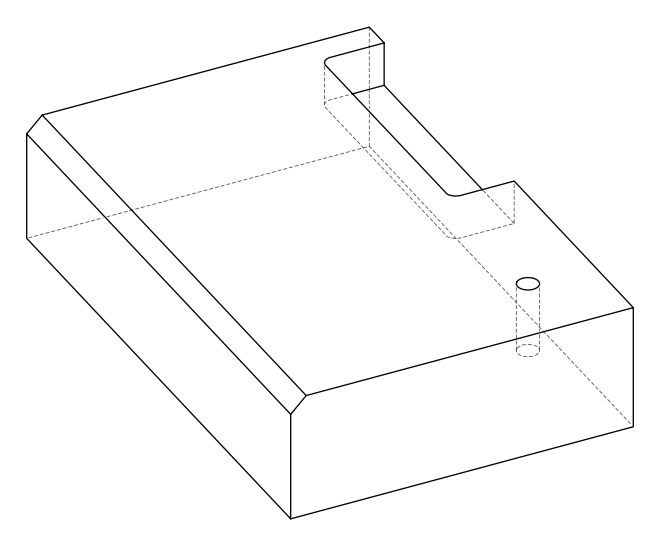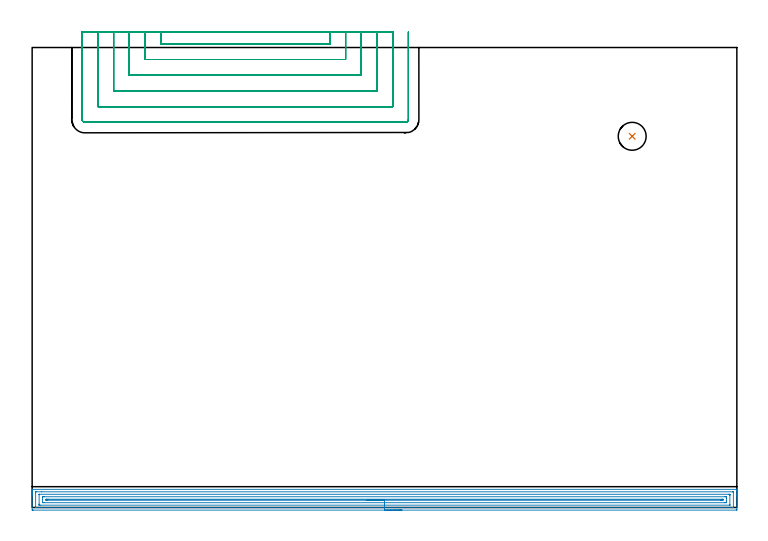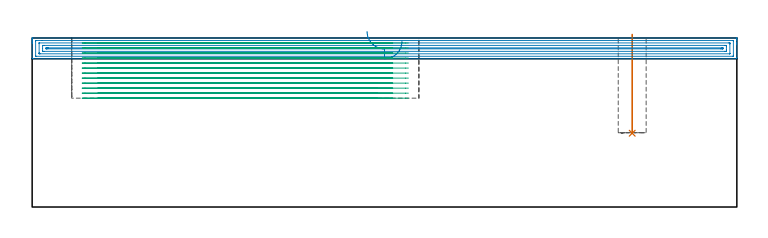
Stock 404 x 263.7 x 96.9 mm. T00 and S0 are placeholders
(PLAN: 3 operations, 2 tool changes, 80.6 min)
(1 INDEXABLE_INSERT_DRILL_BLIND_HOLE_FROM_SOLID | STEP1POCKET | NXT0302_003 | 0.23 min | 10919 mm3)
(2 AREA_MILL | FG_CHAMFER_SURFACE | UGT0205_001 | 16.35 min | 28600 mm3)
(3 MILL_SLOT | SLOT_PARTIAL_RECTANGULAR | NXT0201_011 | Follow Part, ap 3, ae 75% | 63.99 min | 334887 mm3)
(TOOL NXT0302_003 | Index. Insert Drill 16mm [880-D1600L20-05] | D16 PA176 FL80 Z2)
(TOOL UGT0205_001 | Chamfer Mill 20 x 3 x 45 deg. | D20 FL50 Z2)
(TOOL NXT0201_011 | ENDMILL 12mm [2P460-1200-NA 1630] | D12 FL38 Z6)
(OP 1 INDEXABLE_INSERT_DRILL_BLIND_HOLE_FROM_SOLID)
G17 G21 G94 G90
T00 M6
G54
G17 G0 G90 X344. Y212.8 S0 M3
G43 Z106.9 H1
G94 G81 G98 Z42.3 F250. R98.9
G80
M5
M2
(OP 2 AREA_MILL)
G17 G21 G94 G90
T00 M6
G54
G17 G0 G90 X212. Y-1.5 S1061 M3
G43 Z106.9 H0
Z95.
G94 G1 X211.962 Z94.128 F250.
X211.848 Z93.264
X211.659 Z92.412
X211.397 Z91.58
X211.063 Z90.774
X210.66 Z90.
X210.192 Z89.264
X209.661 Z88.572
X209.071 Z87.929
X208.428 Z87.34
X207.736 Z86.809
X207. Z86.34
X206.226 Z85.937
X205.42 Z85.603
X204.588 Z85.341
X203.737 Z85.152
X202.872 Z85.038
X202. Z85.
X0.614
X0.317 Y-1.497 Z85.002
X0.01 Y-1.492 Z85.006
X0. Y-1.18 Z85.317
Y7.126 Z93.62
Y7.683 Z94.18
Y8.018 Z94.514
Y8.575 Z95.071
Y8.91 Z95.405
Y9.579 Z96.078
Y9.951 Z96.451
X0.007 Y10.345 Z96.837
X0.01 Y10.397 Z96.888
X0.168 Y10.4 Z96.9
X403.833
X403.992 Y10.397 Z96.888
X403.994 Y10.39 Z96.881
X403.997 Y10.344 Z96.835
X404. Y9.951 Z96.451
Y9.578 Z96.078
Y8.91 Z95.405
Y7.683 Z94.18
Y7.126 Z93.62
Y6.513 Z93.008
Y-0.902 Z85.596
X403.998 Y-1.182 Z85.315
X403.99 Y-1.492 Z85.006
X403.681 Y-1.499 Z84.999
X202. Y-1.5 Z85.
Y-0.086 Z86.414
X2.324
X2.172 Y-0.084 Z86.416
X2.071 Y-0.081 Z86.419
X2.009 Y-0.077 Z86.423
X2.006 Y-0.066 Z86.434
X2.003 Y-0.01 Z86.49
X2. Y0.39 Z86.89
Y8.417 Z94.917
X2.003 Y8.91 Z95.41
X2.006 Y8.959 Z95.459
X2.009 Y8.978 Z95.478
X2.096 Y8.981 Z95.481
X2.248 Y8.985 Z95.485
X5.519 Y8.986 Z95.486
X401.676 Y8.985 Z95.485
X401.828 Y8.984 Z95.484
X401.929 Y8.981 Z95.481
X401.991 Y8.977 Z95.477
X401.994 Y8.966 Z95.466
X401.997 Y8.91 Z95.41
X402. Y8.51 Z95.01
Y0.483 Z86.983
X401.997 Y-0.01 Z86.49
X401.994 Y-0.059 Z86.441
X401.991 Y-0.078 Z86.422
X401.904 Y-0.081 Z86.419
X401.752 Y-0.085 Z86.415
X401.676 Y-0.086 Z86.414
X401.6
X202.
Y1.328 Z87.828
X4.632 Y1.329 Z87.829
X4.186 Y1.331 Z87.831
X4.039 Y1.334 Z87.834
X4.02 Y1.335 Z87.835
X4.01 Y1.366 Z87.866
X4.005 Y1.464 Z87.964
X4.002 Y1.588 Z88.088
X4. Y1.774 Z88.274
Y1.96 Z88.46
X4.001 Y7.311 Z93.811
X4.005 Y7.498 Z93.998
X4.01 Y7.55 Z94.05
X4.014 Y7.566 Z94.066
X4.021 Y7.567 Z94.067
X4.075 Y7.57 Z94.07
X4.186 Y7.571 Z94.071
X399.368
X399.814 Y7.569 Z94.069
X399.961 Y7.566 Z94.066
X399.98 Y7.565 Z94.065
X399.99 Y7.534 Z94.034
X399.995 Y7.436 Z93.936
X399.998 Y7.312 Z93.812
X400. Y7.126 Z93.626
Y6.94 Z93.44
Y1.589 Z88.089
X399.995 Y1.402 Z87.902
X399.99 Y1.35 Z87.85
X399.986 Y1.334 Z87.834
X399.98 Y1.333 Z87.833
X399.925 Y1.33 Z87.83
X399.814 Y1.329 Z87.829
X202.
Y2.743 Z89.243
X6.788
X6.043 Y2.75 Z89.25
X6.01 Y2.755 Z89.255
X6.005 Y2.801 Z89.301
X6.002 Y2.905 Z89.405
X6. Y4.45 Z90.95
X6.002 Y5.99 Z92.49
X6.006 Y6.098 Z92.598
X6.01 Y6.146 Z92.646
X6.056 Y6.151 Z92.651
X6.866 Y6.157 Z92.657
X6.942
X397.212
X397.957 Y6.15 Z92.65
X397.99 Y6.145 Z92.645
X397.995 Y6.099 Z92.599
X397.998 Y5.995 Z92.495
X398. Y5.786 Z92.286
Y5.37 Z91.87
Y3.586 Z90.086
Y3.126 Z89.626
X397.998 Y2.91 Z89.41
X397.995 Y2.802 Z89.302
X397.99 Y2.754 Z89.254
X397.945 Y2.749 Z89.249
X397.135 Y2.743 Z89.243
X397.058
X202.
Y4.157 Z90.657
X8.652 Y4.158 Z90.658
X8.048 Y4.161 Z90.661
X8.019 Y4.164 Z90.664
X8.01 Y4.169 Z90.669
X8.004 Y4.205 Z90.705
X8.002 Y4.45 Z90.95
X8.003 Y4.613 Z91.113
X8.007 Y4.694 Z91.194
X8.009 Y4.729 Z91.229
X8.066 Y4.736 Z91.236
X8.361 Y4.74 Z91.24
X8.652 Y4.742 Z91.242
X9.251 Y4.743 Z91.243
X395.348 Y4.742 Z91.242
X395.952 Y4.739 Z91.239
X395.981 Y4.736 Z91.236
X395.99 Y4.731 Z91.231
X395.996 Y4.695 Z91.195
X395.998 Y4.45 Z90.95
X395.997 Y4.287 Z90.787
X395.994 Y4.206 Z90.706
X395.991 Y4.171 Z90.671
X395.934 Y4.164 Z90.664
X395.639 Y4.16 Z90.66
X395.348 Y4.158 Z90.658
X394.749 Y4.157 Z90.657
X202.
X201.129 Z90.695
X200.264 Z90.809
X199.412 Z90.998
X198.58 Z91.26
X197.774 Z91.594
X197. Z91.997
X196.264 Z92.465
X195.572 Z92.996
X194.929 Z93.586
X194.34 Z94.229
X193.809 Z94.921
X193.34 Z95.657
X192.937 Z96.431
X192.603 Z97.237
X192.341 Z98.069
X192.152 Z98.92
X192.038 Z99.785
X192. Z100.657
G0 Z106.9
M5
M2
(OP 3 MILL_SLOT)
G17 G21 G94 G90
T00 M6
G54
G17 G0 G90 X73.7 Y272.7 S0 M3
G43 Z106.9 H1
Z94.025
G94 G1 Y269.7 F250.
Y265.8 F500.
X170.7
Y269.7
Y272.7 F250.
X64.7
Y269.7
Y256.8 F500.
X179.7
Y269.7
Y272.7 F250.
X55.7
Y269.7
Y247.8 F500.
X188.7
Y269.7
Y272.7 F250.
X46.7
Y269.7
Y238.8 F500.
X197.7
Y269.7
Y272.7 F250.
X37.7
Y269.7
Y229.8 F500.
X206.7
Y269.7
Y272.7 F250.
X28.7
Y269.7
Y222.4 F500.
G3 X30.3 Y220.8 R1.6
G1 X214.1
G3 X215.7 Y222.4 R1.6
G1 Y269.7
Y272.7 F250.
G0 X73.7 Z91.15
G1 Y269.7
Y265.8 F500.
X170.7
Y269.7
Y272.7 F250.
X64.7
Y269.7
Y256.8 F500.
X179.7
Y269.7
Y272.7 F250.
X55.7
Y269.7
Y247.8 F500.
X188.7
Y269.7
Y272.7 F250.
X46.7
Y269.7
Y238.8 F500.
X197.7
Y269.7
Y272.7 F250.
X37.7
Y269.7
Y229.8 F500.
X206.7
Y269.7
Y272.7 F250.
X28.7
Y269.7
Y222.4 F500.
G3 X30.3 Y220.8 R1.6
G1 X214.1
G3 X215.7 Y222.4 R1.6
G1 Y269.7
Y272.7 F250.
G0 X73.7 Z88.275
G1 Y269.7
Y265.8 F500.
X170.7
Y269.7
Y272.7 F250.
X64.7
Y269.7
Y256.8 F500.
X179.7
Y269.7
Y272.7 F250.
X55.7
Y269.7
Y247.8 F500.
X188.7
Y269.7
Y272.7 F250.
X46.7
Y269.7
Y238.8 F500.
X197.7
Y269.7
Y272.7 F250.
X37.7
Y269.7
Y229.8 F500.
X206.7
Y269.7
Y272.7 F250.
X28.7
Y269.7
Y222.4 F500.
G3 X30.3 Y220.8 R1.6
G1 X214.1
G3 X215.7 Y222.4 R1.6
G1 Y269.7
Y272.7 F250.
G0 X73.7 Z85.4
G1 Y269.7
Y265.8 F500.
X170.7
Y269.7
Y272.7 F250.
X64.7
Y269.7
Y256.8 F500.
X179.7
Y269.7
Y272.7 F250.
X55.7
Y269.7
Y247.8 F500.
X188.7
Y269.7
Y272.7 F250.
X46.7
Y269.7
Y238.8 F500.
X197.7
Y269.7
Y272.7 F250.
X37.7
Y269.7
Y229.8 F500.
X206.7
Y269.7
Y272.7 F250.
X28.7
Y269.7
Y222.4 F500.
G3 X30.3 Y220.8 R1.6
G1 X214.1
G3 X215.7 Y222.4 R1.6
G1 Y269.7
Y272.7 F250.
G0 X73.7 Z82.525
G1 Y269.7
Y265.8 F500.
X170.7
Y269.7
Y272.7 F250.
X64.7
Y269.7
Y256.8 F500.
X179.7
Y269.7
Y272.7 F250.
X55.7
Y269.7
Y247.8 F500.
X188.7
Y269.7
Y272.7 F250.
X46.7
Y269.7
Y238.8 F500.
X197.7
Y269.7
Y272.7 F250.
X37.7
Y269.7
Y229.8 F500.
X206.7
Y269.7
Y272.7 F250.
X28.7
Y269.7
Y222.4 F500.
G3 X30.3 Y220.8 R1.6
G1 X214.1
G3 X215.7 Y222.4 R1.6
G1 Y269.7
Y272.7 F250.
G0 X73.7 Z79.65
G1 Y269.7
Y265.8 F500.
X170.7
Y269.7
Y272.7 F250.
X64.7
Y269.7
Y256.8 F500.
X179.7
Y269.7
Y272.7 F250.
X55.7
Y269.7
Y247.8 F500.
X188.7
Y269.7
Y272.7 F250.
X46.7
Y269.7
Y238.8 F500.
X197.7
Y269.7
Y272.7 F250.
X37.7
Y269.7
Y229.8 F500.
X206.7
Y269.7
Y272.7 F250.
X28.7
Y269.7
Y222.4 F500.
G3 X30.3 Y220.8 R1.6
G1 X214.1
G3 X215.7 Y222.4 R1.6
G1 Y269.7
Y272.7 F250.
G0 X73.7 Z76.775
G1 Y269.7
Y265.8 F500.
X170.7
Y269.7
Y272.7 F250.
X64.7
Y269.7
Y256.8 F500.
X179.7
Y269.7
Y272.7 F250.
X55.7
Y269.7
Y247.8 F500.
X188.7
Y269.7
Y272.7 F250.
X46.7
Y269.7
Y238.8 F500.
X197.7
Y269.7
Y272.7 F250.
X37.7
Y269.7
Y229.8 F500.
X206.7
Y269.7
Y272.7 F250.
X28.7
Y269.7
Y222.4 F500.
G3 X30.3 Y220.8 R1.6
G1 X214.1
G3 X215.7 Y222.4 R1.6
G1 Y269.7
Y272.7 F250.
G0 X73.7 Z73.9
G1 Y269.7
Y265.8 F500.
X170.7
Y269.7
Y272.7 F250.
X64.7
Y269.7
Y256.8 F500.
X179.7
Y269.7
Y272.7 F250.
X55.7
Y269.7
Y247.8 F500.
X188.7
Y269.7
Y272.7 F250.
X46.7
Y269.7
Y238.8 F500.
X197.7
Y269.7
Y272.7 F250.
X37.7
Y269.7
Y229.8 F500.
X206.7
Y269.7
Y272.7 F250.
X28.7
Y269.7
Y222.4 F500.
G3 X30.3 Y220.8 R1.6
G1 X214.1
G3 X215.7 Y222.4 R1.6
G1 Y269.7
Y272.7 F250.
G0 X73.7 Z71.025
G1 Y269.7
Y265.8 F500.
X170.7
Y269.7
Y272.7 F250.
X64.7
Y269.7
Y256.8 F500.
X179.7
Y269.7
Y272.7 F250.
X55.7
Y269.7
Y247.8 F500.
X188.7
Y269.7
Y272.7 F250.
X46.7
Y269.7
Y238.8 F500.
X197.7
Y269.7
Y272.7 F250.
X37.7
Y269.7
Y229.8 F500.
X206.7
Y269.7
Y272.7 F250.
X28.7
Y269.7
Y222.4 F500.
G3 X30.3 Y220.8 R1.6
G1 X214.1
G3 X215.7 Y222.4 R1.6
G1 Y269.7
Y272.7 F250.
G0 X73.7 Z68.15
G1 Y269.7
Y265.8 F500.
X170.7
Y269.7
Y272.7 F250.
X64.7
Y269.7
Y256.8 F500.
X179.7
Y269.7
Y272.7 F250.
X55.7
Y269.7
Y247.8 F500.
X188.7
Y269.7
Y272.7 F250.
X46.7
Y269.7
Y238.8 F500.
X197.7
Y269.7
Y272.7 F250.
X37.7
Y269.7
Y229.8 F500.
X206.7
Y269.7
Y272.7 F250.
X28.7
Y269.7
Y222.4 F500.
G3 X30.3 Y220.8 R1.6
G1 X214.1
G3 X215.7 Y222.4 R1.6
G1 Y269.7
Y272.7 F250.
G0 X73.7 Z65.275
G1 Y269.7
Y265.8 F500.
X170.7
Y269.7
Y272.7 F250.
X64.7
Y269.7
Y256.8 F500.
X179.7
Y269.7
Y272.7 F250.
X55.7
Y269.7
Y247.8 F500.
X188.7
Y269.7
Y272.7 F250.
X46.7
Y269.7
Y238.8 F500.
X197.7
Y269.7
Y272.7 F250.
X37.7
Y269.7
Y229.8 F500.
X206.7
Y269.7
Y272.7 F250.
X28.7
Y269.7
Y222.4 F500.
G3 X30.3 Y220.8 R1.6
G1 X214.1
G3 X215.7 Y222.4 R1.6
G1 Y269.7
Y272.7 F250.
G0 X73.7 Z62.4
G1 Y269.7
Y265.8 F500.
X170.7
Y269.7
Y272.7 F250.
X64.7
Y269.7
Y256.8 F500.
X179.7
Y269.7
Y272.7 F250.
X55.7
Y269.7
Y247.8 F500.
X188.7
Y269.7
Y272.7 F250.
X46.7
Y269.7
Y238.8 F500.
X197.7
Y269.7
Y272.7 F250.
X37.7
Y269.7
Y229.8 F500.
X206.7
Y269.7
Y272.7 F250.
X28.7
Y269.7
Y222.4 F500.
G3 X30.3 Y220.8 R1.6
G1 X214.1
G3 X215.7 Y222.4 R1.6
G1 Y269.7
Y272.7 F250.
G0 Z106.9
M5
M2
